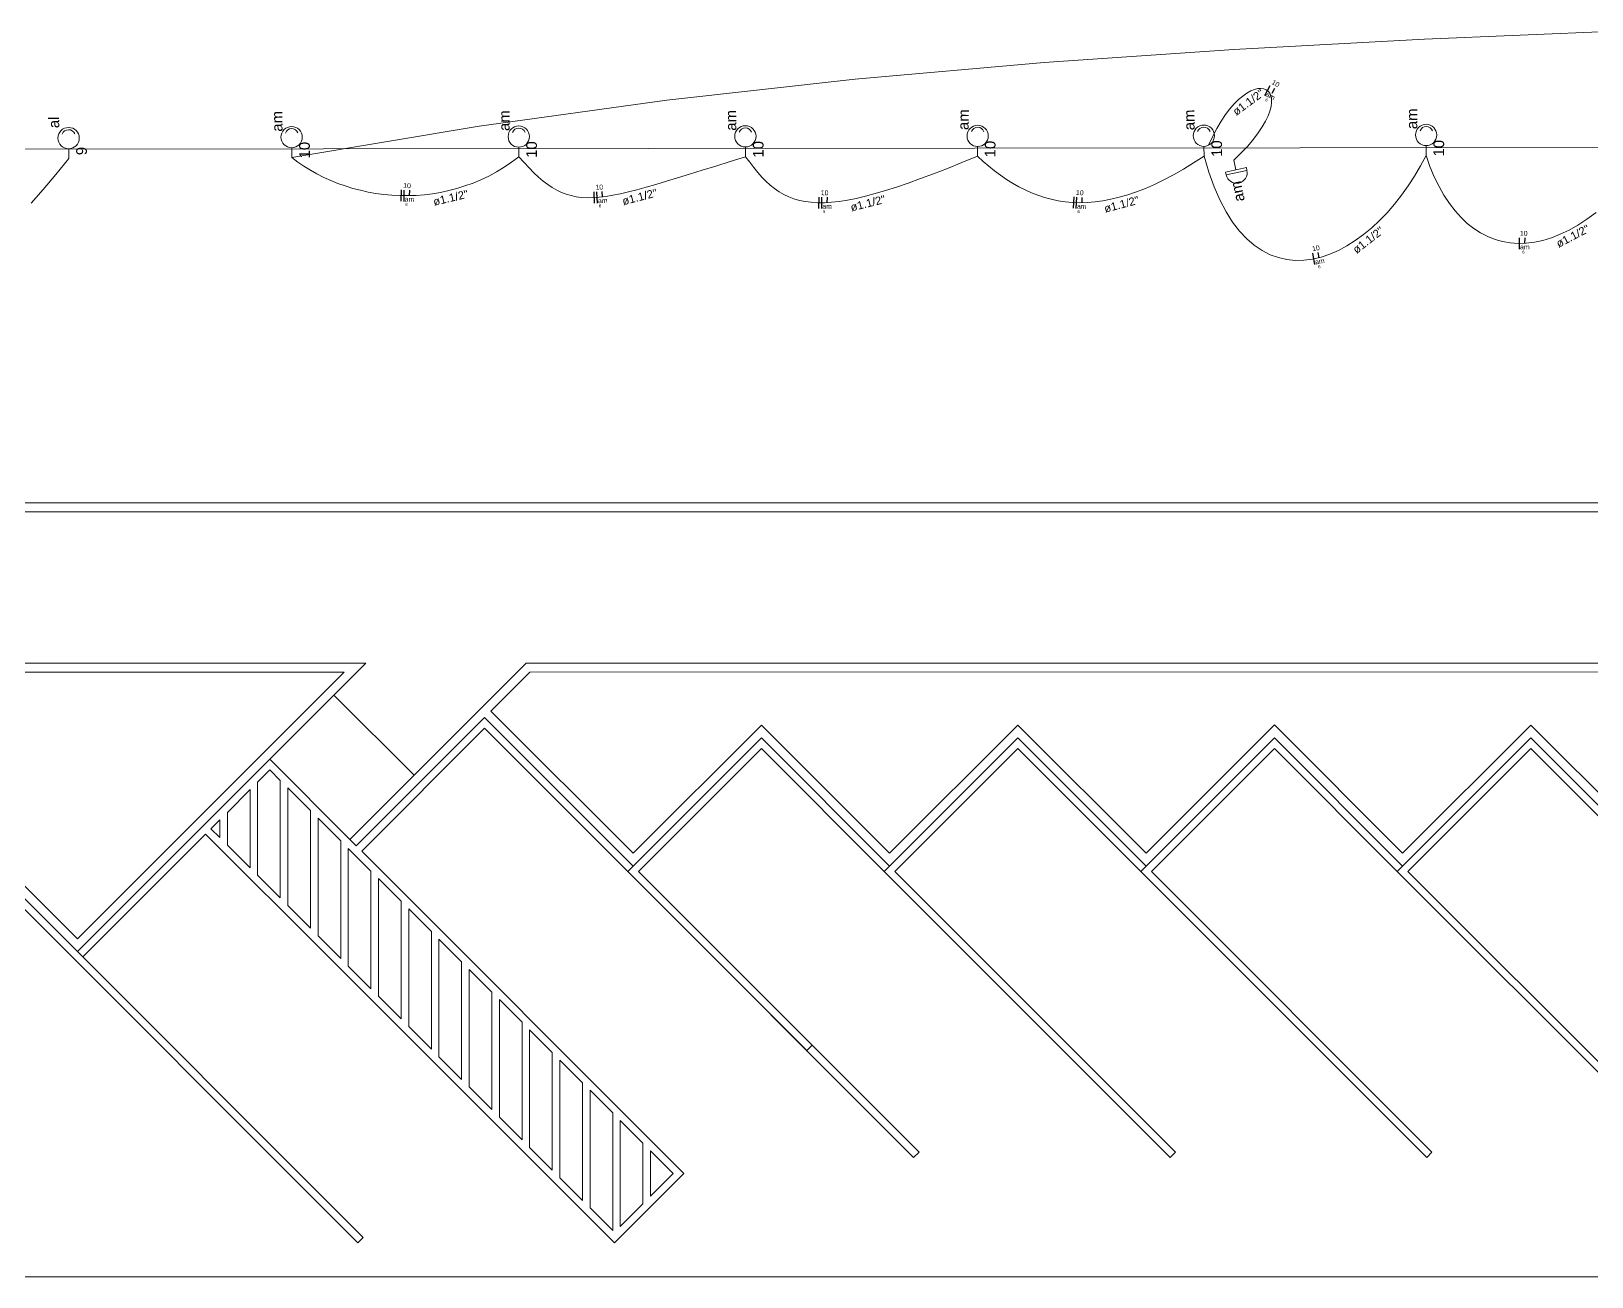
# Model space of a CAD drawing. Header units: millimetres. Extents: x -395 to 1008, y 9 to 692.
# Drawn here: x -109.03 to -88.37, y 9.26 to 25.74 of the extents above; entities that cross this region are included whole.
import ezdxf

# ---------------------------------------------------------------- set-up
doc = ezdxf.new("R2010")
doc.units = ezdxf.units.MM
doc.header["$LTSCALE"] = 0.1
doc.header["$MEASUREMENT"] = 0
for name, color, linetype, lineweight in [('.10 ultra fina', 240, 'Continuous', 5), ('.15', 150, 'Continuous', 15), ('.20', 130, 'Continuous', 5), ('.25', 70, 'Continuous', 5), ('.30', 50, 'Continuous', 5), ('.40 Interno parede', 27, 'Continuous', 5)]:
    doc.layers.add(name, color=color, linetype=linetype, lineweight=lineweight)
doc.styles.add('Arial', font='arial.ttf')

# ---------------------------------------------------------------- blocks, each defined once
blk = doc.blocks.new('eeetet')
at = {"layer": '.10 ultra fina', "color": 240, "lineweight": 5}
for p, q in [((575.596, 84.258), (652.591, 84.335)), ((556.942, 79.588), (671.697, 79.588)), ((556.942, 79.468), (671.817, 79.468)), ((588.604, 77.468), (556.942, 77.469)), ((584.786, 73.651), (588.604, 77.468)), ((590.725, 77.468), (588.392, 75.135)), ((654.787, 77.468), (590.725, 77.468)), ((588.314, 77.348), (557.061, 77.349)), ((584.786, 73.82), (588.314, 77.348)), ((590.775, 77.349), (590.259, 76.833)), ((630.316, 77.362), (590.775, 77.349)), ((588.18, 77.045), (589.241, 75.984)), ((590.259, 76.833), (592.14, 74.951)), ((581.958, 76.648), (584.786, 73.82)), ((588.477, 75.051), (590.174, 76.748)), ((590.174, 76.748), (592.14, 74.782)), ((592.14, 74.951), (593.837, 76.648)), ((593.837, 76.648), (595.534, 74.951)), ((595.534, 74.951), (597.231, 76.648)), ((597.231, 76.648), (598.928, 74.951)), ((598.928, 74.951), (600.625, 76.649)), ((600.625, 76.649), (602.322, 74.951)), ((602.322, 74.951), (604.019, 76.648)), ((604.019, 76.648), (605.716, 74.951)), ((581.958, 76.479), (584.786, 73.651)), ((588.548, 74.98), (590.174, 76.606)), ((590.174, 76.606), (594.438, 72.343)), ((593.837, 76.479), (592.069, 74.711)), ((592.14, 74.782), (593.837, 76.479)), ((595.534, 74.782), (593.837, 76.479)), ((593.837, 76.479), (595.534, 74.782)), ((597.231, 76.479), (595.464, 74.711)), ((595.534, 74.782), (597.231, 76.479)), ((598.928, 74.781), (597.231, 76.479)), ((597.231, 76.479), (598.928, 74.781)), ((600.625, 76.479), (598.858, 74.711)), ((598.928, 74.781), (600.625, 76.479)), ((602.322, 74.782), (600.625, 76.479)), ((600.625, 76.479), (602.322, 74.782)), ((604.019, 76.479), (602.252, 74.711)), ((602.322, 74.782), (604.019, 76.479)), ((605.716, 74.782), (604.019, 76.479)), ((604.019, 76.479), (605.716, 74.782)), ((592.211, 74.711), (593.837, 76.337)), ((593.837, 76.337), (595.464, 74.711)), ((595.605, 74.711), (597.231, 76.337)), ((597.231, 76.337), (598.858, 74.711)), ((598.999, 74.711), (600.625, 76.337)), ((600.625, 76.337), (602.252, 74.711)), ((602.393, 74.711), (604.019, 76.337)), ((604.019, 76.337), (605.645, 74.711)), ((587.17, 75.893), (587.331, 76.055)), ((587.331, 76.196), (588.392, 75.135)), ((587.331, 76.055), (587.47, 75.916)), ((586.77, 75.493), (587.07, 75.793)), ((587.07, 74.76), (587.07, 75.793)), ((587.17, 74.66), (587.17, 75.893)), ((587.47, 74.361), (587.47, 75.916)), ((587.57, 75.816), (587.87, 75.516)), ((587.57, 74.261), (587.57, 75.816)), ((586.553, 75.277), (586.67, 75.393)), ((586.67, 75.16), (586.67, 75.393)), ((586.77, 75.06), (586.77, 75.493)), ((587.87, 73.961), (587.87, 75.516)), ((587.97, 75.416), (588.27, 75.116)), ((587.97, 73.861), (587.97, 75.416)), ((584.857, 73.58), (586.483, 75.206)), ((586.483, 75.206), (588.109, 73.58)), ((586.67, 75.16), (586.553, 75.277)), ((587.07, 74.76), (586.77, 75.06)), ((588.27, 73.56), (588.27, 75.116)), ((588.37, 75.016), (588.67, 74.716)), ((588.37, 73.46), (588.37, 75.016)), ((588.392, 75.135), (588.477, 75.051)), ((592.811, 70.716), (588.548, 74.98)), ((583.584, 74.711), (588.498, 69.797)), ((587.47, 74.361), (587.17, 74.66)), ((588.67, 73.16), (588.67, 74.716)), ((588.77, 74.616), (589.07, 74.316)), ((588.77, 73.06), (588.77, 74.616)), ((592.069, 74.711), (595.852, 70.928)), ((595.923, 70.998), (592.211, 74.711)), ((595.464, 74.711), (599.246, 70.928)), ((599.317, 70.999), (595.605, 74.711)), ((598.858, 74.711), (602.641, 70.928)), ((602.711, 70.999), (598.999, 74.711)), ((602.252, 74.711), (606.034, 70.928)), ((606.105, 70.998), (602.393, 74.711)), ((587.87, 73.961), (587.57, 74.261)), ((589.07, 72.761), (589.07, 74.316)), ((589.17, 74.216), (589.47, 73.916)), ((589.17, 72.661), (589.17, 74.216)), ((588.569, 69.868), (584.305, 74.131)), ((588.27, 73.56), (587.97, 73.861)), ((589.47, 72.36), (589.47, 73.916)), ((589.57, 73.816), (589.87, 73.516)), ((589.57, 72.26), (589.57, 73.816)), ((591.892, 69.797), (588.109, 73.58)), ((588.67, 73.16), (588.37, 73.46)), ((589.87, 71.96), (589.87, 73.516)), ((589.97, 73.416), (590.27, 73.116)), ((589.97, 71.86), (589.97, 73.416)), ((590.27, 71.561), (590.27, 73.116)), ((589.07, 72.761), (588.77, 73.06)), ((590.37, 73.016), (590.67, 72.716)), ((590.37, 71.461), (590.37, 73.016)), ((590.67, 71.161), (590.67, 72.716)), ((589.47, 72.36), (589.17, 72.661)), ((590.77, 72.616), (591.07, 72.316)), ((590.77, 71.06), (590.77, 72.616)), ((591.07, 70.76), (591.07, 72.316)), ((594.438, 72.343), (594.509, 72.413)), ((589.87, 71.96), (589.57, 72.26)), ((591.17, 72.216), (591.47, 71.916)), ((591.17, 70.66), (591.17, 72.216)), ((591.47, 70.36), (591.47, 71.916)), ((590.27, 71.561), (589.97, 71.86)), ((591.57, 71.816), (591.87, 71.516)), ((591.57, 70.26), (591.57, 71.816)), ((590.67, 71.161), (590.37, 71.461)), ((591.87, 69.961), (591.87, 71.516)), ((591.97, 71.416), (592.27, 71.116)), ((591.97, 70.016), (591.97, 71.416)), ((591.07, 70.76), (590.77, 71.06)), ((592.27, 70.316), (592.27, 71.116)), ((592.37, 71.016), (592.67, 70.716)), ((592.37, 70.416), (592.37, 71.016)), ((595.852, 70.928), (595.923, 70.998)), ((599.246, 70.928), (599.317, 70.999)), ((602.641, 70.928), (602.711, 70.999)), ((591.47, 70.36), (591.17, 70.66)), ((592.741, 70.645), (591.892, 69.797)), ((592.67, 70.716), (592.37, 70.416)), ((592.811, 70.716), (592.741, 70.645)), ((591.87, 69.961), (591.57, 70.26)), ((592.27, 70.316), (591.97, 70.016)), ((588.498, 69.797), (588.569, 69.868)), ((556.941, 69.349), (672.841, 69.349))]:
    blk.add_line(p, q, dxfattribs=at)

msp = doc.modelspace()

# ---------------------------------------------------------------- linework, layer by layer
at = {"layer": '.15', "color": 150, "lineweight": 15}
for p, q in [((-108.529, 24.184), (-108.527, 24.055)), ((-105.577, 24.197), (-105.576, 24.069)), ((-102.572, 24.205), (-102.572, 24.076)), ((-99.573, 24.208), (-99.572, 24.079)), ((-96.503, 24.214), (-96.505, 24.086)), ((-93.506, 24.216), (-93.505, 24.088)), ((-90.567, 24.226), (-90.568, 24.097)), ((-93.083, 23.907), (-93.11, 24.032)), ((-92.945, 23.937), (-93.221, 23.877)), ((-93.221, 23.877), (-93.213, 23.839)), ((-92.937, 23.899), (-93.213, 23.839)), ((-92.937, 23.899), (-93.213, 23.839)), ((-92.945, 23.937), (-92.937, 23.899))]:
    msp.add_line(p, q, dxfattribs=at)
for centre in [(-108.531, 24.325), (-105.579, 24.338), (-102.573, 24.346), (-99.574, 24.349), (-96.501, 24.355), (-93.508, 24.357), (-90.566, 24.367)]:
    msp.add_circle(centre, 0.141, dxfattribs=at)
for centre, radius, start, end in [((-108.532, 24.349), 0.0881, 21.2142, 160.5844), ((-105.579, 24.363), 0.0881, 20.9194, 160.2896), ((-102.573, 24.37), 0.0881, 20.5907, 159.9609), ((-99.574, 24.373), 0.0881, 20.708, 160.0782), ((-96.501, 24.38), 0.0881, 19.5665, 158.9366), ((-93.508, 24.382), 0.0881, 20.9686, 160.3388), ((-90.565, 24.391), 0.0881, 19.7364, 159.1066), ((-93.075, 23.869), 0.141, 192.2675, 12.2675)]:
    msp.add_arc(centre, radius, start, end, dxfattribs=at)
at = {"layer": '.20', "color": 130, "lineweight": 20}
for points in [[(-105.576, 24.069), (-103.098, 24.485), (-100.613, 24.827), (-98.121, 25.105), (-95.62, 25.326), (-93.11, 25.499), (-90.589, 25.634), (-88.056, 25.739)], [(-93.11, 24.032), (-93.012, 24.129), (-92.925, 24.221), (-92.851, 24.31), (-92.787, 24.395), (-92.734, 24.474), (-92.691, 24.55), (-92.658, 24.62), (-92.634, 24.684), (-92.619, 24.743), (-92.612, 24.797), (-92.613, 24.844), (-92.621, 24.884), (-92.636, 24.919), (-92.657, 24.946), (-92.684, 24.966), (-92.716, 24.978), (-92.753, 24.983), (-92.794, 24.98), (-92.839, 24.969), (-92.888, 24.949), (-92.939, 24.92), (-92.993, 24.882), (-93.048, 24.835), (-93.106, 24.779), (-93.163, 24.712), (-93.222, 24.636), (-93.28, 24.549), (-93.338, 24.451), (-93.395, 24.343), (-93.447, 24.23)], [(-109.027, 23.464), (-108.867, 23.646), (-108.701, 23.843), (-108.527, 24.055)], [(-105.576, 24.069), (-105.497, 24.009), (-105.416, 23.953), (-105.331, 23.901), (-105.244, 23.852), (-105.154, 23.806), (-105.061, 23.764), (-104.966, 23.726), (-104.869, 23.692), (-104.77, 23.661), (-104.669, 23.635), (-104.567, 23.612), (-104.463, 23.594), (-104.359, 23.58), (-104.253, 23.57), (-104.146, 23.565), (-104.039, 23.564), (-103.931, 23.568), (-103.823, 23.577), (-103.715, 23.59), (-103.607, 23.608), (-103.499, 23.631), (-103.392, 23.66), (-103.285, 23.693), (-103.179, 23.731), (-103.074, 23.775), (-102.971, 23.824), (-102.868, 23.879), (-102.768, 23.939), (-102.669, 24.005), (-102.572, 24.076)], [(-102.572, 24.076), (-102.503, 24.001), (-102.437, 23.931), (-102.373, 23.867), (-102.311, 23.81), (-102.25, 23.758), (-102.19, 23.712), (-102.13, 23.671), (-102.069, 23.636), (-102.008, 23.607), (-101.946, 23.582), (-101.881, 23.564), (-101.814, 23.55), (-101.744, 23.541), (-101.67, 23.537), (-101.592, 23.539), (-101.51, 23.545), (-101.422, 23.555), (-101.329, 23.571), (-101.229, 23.59), (-101.123, 23.615), (-101.009, 23.643), (-100.888, 23.676), (-100.758, 23.713), (-100.62, 23.754), (-100.472, 23.799), (-100.314, 23.848), (-100.145, 23.9), (-99.966, 23.956), (-99.775, 24.016), (-99.572, 24.079)], [(-99.572, 24.079), (-99.518, 24.005), (-99.464, 23.936), (-99.411, 23.871), (-99.357, 23.81), (-99.302, 23.754), (-99.246, 23.703), (-99.188, 23.657), (-99.128, 23.616), (-99.066, 23.58), (-99.001, 23.549), (-98.932, 23.523), (-98.86, 23.502), (-98.785, 23.486), (-98.704, 23.476), (-98.619, 23.471), (-98.529, 23.471), (-98.433, 23.477), (-98.332, 23.488), (-98.224, 23.506), (-98.109, 23.528), (-97.987, 23.557), (-97.858, 23.592), (-97.72, 23.632), (-97.575, 23.678), (-97.421, 23.731), (-97.257, 23.789), (-97.084, 23.854), (-96.902, 23.925), (-96.709, 24.002), (-96.505, 24.086)], [(-96.505, 24.086), (-96.43, 24.018), (-96.353, 23.953), (-96.276, 23.892), (-96.198, 23.834), (-96.119, 23.78), (-96.039, 23.729), (-95.957, 23.683), (-95.874, 23.641), (-95.79, 23.603), (-95.704, 23.569), (-95.616, 23.54), (-95.527, 23.516), (-95.436, 23.497), (-95.343, 23.483), (-95.247, 23.474), (-95.15, 23.471), (-95.05, 23.473), (-94.948, 23.482), (-94.844, 23.496), (-94.737, 23.516), (-94.627, 23.542), (-94.515, 23.575), (-94.399, 23.614), (-94.281, 23.66), (-94.16, 23.713), (-94.036, 23.773), (-93.908, 23.841), (-93.777, 23.915), (-93.643, 23.998), (-93.505, 24.088)], [(-93.505, 24.088), (-93.442, 23.874), (-93.372, 23.681), (-93.296, 23.507), (-93.214, 23.352), (-93.127, 23.215), (-93.035, 23.095), (-92.94, 22.993), (-92.84, 22.907), (-92.737, 22.837), (-92.63, 22.783), (-92.522, 22.744), (-92.411, 22.719), (-92.299, 22.708), (-92.185, 22.71), (-92.071, 22.724), (-91.956, 22.751), (-91.842, 22.79), (-91.728, 22.839), (-91.615, 22.9), (-91.504, 22.97), (-91.394, 23.049), (-91.287, 23.137), (-91.183, 23.234), (-91.082, 23.339), (-90.984, 23.45), (-90.891, 23.569), (-90.802, 23.693), (-90.719, 23.823), (-90.641, 23.958), (-90.568, 24.097)], [(-90.568, 24.097), (-90.516, 23.951), (-90.458, 23.814), (-90.396, 23.687), (-90.33, 23.569), (-90.259, 23.461), (-90.184, 23.363), (-90.105, 23.275), (-90.022, 23.197), (-89.935, 23.129), (-89.845, 23.071), (-89.752, 23.023), (-89.655, 22.985), (-89.556, 22.957), (-89.454, 22.939), (-89.349, 22.932), (-89.242, 22.935), (-89.132, 22.949), (-89.021, 22.973), (-88.907, 23.008), (-88.792, 23.053), (-88.675, 23.109), (-88.557, 23.175), (-88.438, 23.252), (-88.318, 23.34)]]:
    msp.add_lwpolyline(points, dxfattribs=at)
at = {"layer": '.25', "color": 70, "lineweight": 25}
for p, q in [((-92.703, 24.891), (-92.631, 25.022)), ((-92.605, 24.922), (-92.569, 24.988)), ((-104.129, 23.49), (-104.125, 23.639)), ((-104.092, 23.489), (-104.088, 23.638)), ((-104.019, 23.562), (-104.017, 23.636)), ((-101.57, 23.464), (-101.577, 23.614)), ((-101.532, 23.466), (-101.539, 23.616)), ((-101.465, 23.544), (-101.468, 23.619)), ((-98.603, 23.395), (-98.599, 23.545)), ((-98.565, 23.394), (-98.561, 23.544)), ((-98.492, 23.467), (-98.49, 23.542)), ((-95.233, 23.398), (-95.224, 23.548)), ((-95.196, 23.396), (-95.187, 23.546)), ((-95.12, 23.467), (-95.116, 23.541)), ((-89.332, 22.857), (-89.329, 23.007)), ((-89.259, 22.931), (-89.258, 23.006)), ((-92.039, 22.654), (-92.066, 22.802)), ((-91.983, 22.74), (-91.996, 22.814))]:
    msp.add_line(p, q, dxfattribs=at)

# ---------------------------------------------------------------- block references
at = {"layer": '.30'}
msp.add_blockref('eeetet', (-693.2, -60.087), dxfattribs=at)

# ---------------------------------------------------------------- texts
at = {"layer": '.40 Interno parede', "color": 27, "attachment_point": 8, "line_spacing_factor": 0.9, "style": 'Arial'}
for s, insert, char_height, width, rotation in [('10', (-92.573, 25.02), 0.0653, 0.20021, 331.1243), ('ø1.1/2"', (-92.886, 24.755), 0.1059, 0.92508, 36.4234), ('6', (-92.687, 24.813), 0.0406, 0.06118, 331.1243), ('am', (-92.643, 24.854), 0.0653, 0.25005, 331.1243), ('al', (-108.653, 24.534), 0.1412, 0.30354, 90.9002), ('am', (-105.699, 24.548), 0.1412, 0.54177, 90.6023), ('am', (-102.693, 24.557), 0.1412, 0.54177, 90.2757), ('am', (-99.694, 24.56), 0.1412, 0.54177, 90.3903), ('am', (-96.617, 24.569), 0.1412, 0.54177, 89.2501), ('am', (-93.629, 24.567), 0.1412, 0.54177, 90.6539), ('am', (-90.682, 24.58), 0.1412, 0.54177, 89.422), ('9', (-108.287, 24.155), 0.141, 0.2169, 90.9002), ('10', (-105.336, 24.167), 0.1412, 0.4338, 90.6023), ('10', (-102.331, 24.174), 0.1412, 0.4338, 90.2757), ('10', (-99.332, 24.177), 0.1412, 0.4338, 90.3903), ('10', (-96.263, 24.179), 0.1412, 0.4338, 89.2501), ('10', (-93.265, 24.187), 0.1412, 0.4338, 90.6539), ('10', (-90.327, 24.191), 0.1412, 0.4338, 89.422), ('am', (-92.992, 23.635), 0.1412, 0.54177, 102.2677), ('10', (-104.053, 23.663), 0.0653, 0.20021, 358.4085), ('ø1.1/2"', (-103.462, 23.482), 0.1059, 0.92508, 13.4249), ('10', (-101.507, 23.643), 0.0653, 0.20021, 2.551), ('ø1.1/2"', (-100.96, 23.494), 0.1059, 0.92508, 14.6109), ('10', (-98.527, 23.569), 0.0653, 0.20021, 358.5116), ('ø1.1/2"', (-97.94, 23.41), 0.1059, 0.92508, 14.101), ('10', (-95.151, 23.57), 0.0653, 0.20021, 356.4662), ('ø1.1/2"', (-94.583, 23.396), 0.1059, 0.92508, 14.9375), ('am', (-104.021, 23.483), 0.0653, 0.25005, 358.4085), ('6', (-104.06, 23.427), 0.0406, 0.06118, 358.4085), ('am', (-101.461, 23.466), 0.0653, 0.25005, 2.551), ('6', (-101.497, 23.408), 0.0406, 0.06118, 2.551), ('am', (-98.494, 23.389), 0.0653, 0.25005, 358.5116), ('6', (-98.533, 23.333), 0.0406, 0.06118, 358.5116), ('am', (-95.125, 23.388), 0.0653, 0.25005, 356.4662), ('6', (-95.166, 23.334), 0.0406, 0.06118, 356.4662), ('ø1.1/2"', (-91.299, 22.933), 0.1059, 0.92508, 37.7584), ('ø1.1/2"', (-88.601, 22.98), 0.1059, 0.92508, 27.491), ('10', (-89.276, 23.032), 0.0653, 0.20021, 358.9242), ('10', (-92.019, 22.837), 0.0653, 0.20021, 10.2745), ('am', (-91.968, 22.664), 0.0653, 0.25005, 10.2745), ('am', (-89.26, 22.852), 0.0653, 0.25005, 358.9242), ('6', (-89.28, 22.796), 0.0406, 0.06118, 358.9242), ('6', (-91.977, 22.604), 0.0406, 0.06118, 10.2745)]:
    msp.add_mtext(s, dxfattribs=dict(at, insert=insert, char_height=char_height, width=width, rotation=rotation))

doc.saveas('drawing.dxf')
